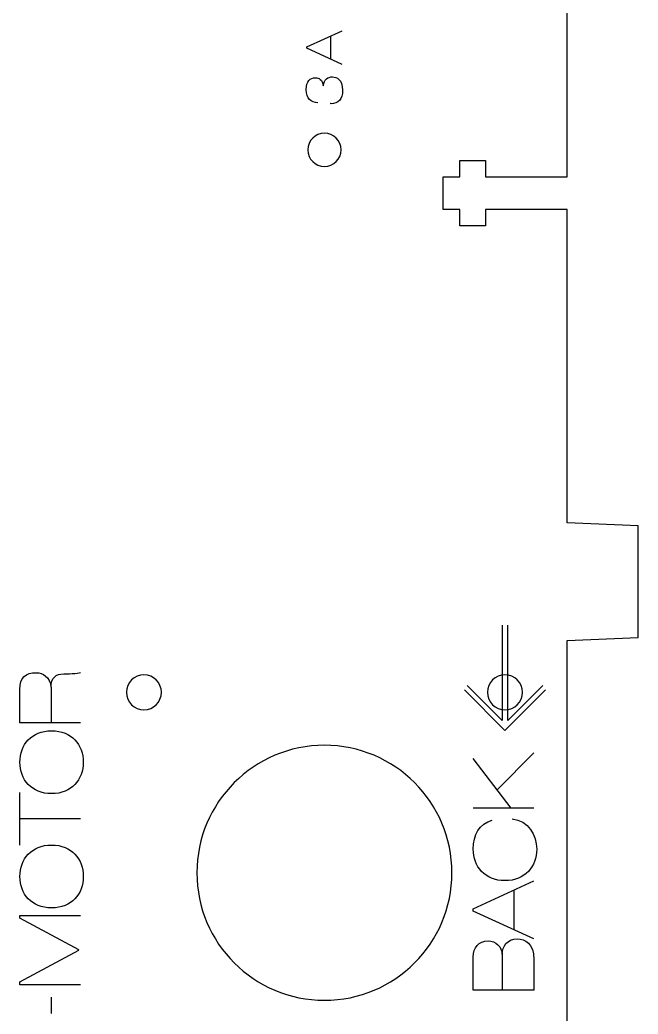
# Model space of a CAD drawing. Header units: millimetres. Extents: x -336 to 378, y -580 to 628.
# Drawn here: x 324.1 to 377.2, y 446.2 to 531.6 of the extents above; entities that cross this region are included whole.
import ezdxf

# ---------------------------------------------------------------- set-up
doc = ezdxf.new("R2010")
doc.units = ezdxf.units.MM
doc.layers.add('Cuts', color=1, linetype='Continuous', lineweight=25, true_color=0xff0000)
doc.layers.add('Text', color=5, linetype='Continuous', lineweight=25, true_color=0x0000ff)

msp = doc.modelspace()

# ---------------------------------------------------------------- linework, layer by layer
at = {"layer": 'Cuts', "color": 1, "lineweight": 25, "true_color": 0xff0000}
msp.add_lwpolyline([(371.123, 438.391), (371.123, 478.291), (377.213, 478.541), (377.213, 488.14), (371.123, 488.39), (371.123, 515.295), (364.105, 515.295), (364.105, 513.895), (361.906, 513.895), (361.906, 515.295), (360.462, 515.295), (360.462, 518.095), (361.906, 518.095), (361.906, 519.495), (364.105, 519.495), (364.105, 518.095), (371.123, 518.095), (371.123, 518.601), (371.123, 545.059)], dxfattribs=at)
for points in [[(350.282, 521.843), (349.494, 521.843), (348.857, 521.205), (348.857, 520.418)], [(351.706, 520.418), (351.706, 521.205), (351.069, 521.843), (350.282, 521.843)], [(348.857, 520.418), (348.857, 519.631), (349.494, 518.994), (350.282, 518.994)], [(350.282, 518.994), (351.069, 518.994), (351.706, 519.631), (351.706, 520.418)], [(334.781, 475.331), (333.953, 475.331), (333.28, 474.658), (333.28, 473.83)], [(336.281, 473.83), (336.281, 474.658), (335.61, 475.331), (334.781, 475.331)], [(365.781, 475.331), (364.952, 475.331), (364.281, 474.658), (364.281, 473.83)], [(367.282, 473.83), (367.282, 474.658), (366.61, 475.331), (365.781, 475.331)], [(333.28, 473.83), (333.28, 473.002), (333.953, 472.33), (334.781, 472.33)], [(334.781, 472.33), (335.61, 472.33), (336.281, 473.002), (336.281, 473.83)], [(364.281, 473.83), (364.281, 473.002), (364.952, 472.33), (365.781, 472.33)], [(365.781, 472.33), (366.61, 472.33), (367.282, 473.002), (367.282, 473.83)], [(350.282, 469.281), (344.234, 469.281), (339.331, 464.378), (339.331, 458.331)], [(361.232, 458.331), (361.232, 464.378), (356.329, 469.281), (350.282, 469.281)], [(339.331, 458.331), (339.331, 452.283), (344.234, 447.381), (350.282, 447.381)], [(350.282, 447.381), (356.329, 447.381), (361.232, 452.283), (361.232, 458.331)]]:
    msp.add_open_spline(points, degree=3, dxfattribs=at)
at = {"layer": 'Text', "color": 5, "lineweight": 25, "true_color": 0x0000ff}
for points in [[(351.792, 527.765), (348.771, 529.153), (348.771, 529.263), (351.792, 530.65)], [(350.793, 530.191), (350.793, 528.216)], [(350.175, 525.919), (350.184, 525.919)], [(365.532, 479.587), (365.532, 471.412), (362.531, 474.413)], [(369.022, 474.403), (366.032, 471.414), (366.032, 479.587)], [(329.348, 471.205), (324.135, 471.205), (324.135, 474.074)], [(326.8, 474.27), (326.814, 474.263)], [(326.814, 474.264), (326.824, 471.205)], [(369.259, 474.03), (365.782, 470.553), (362.304, 474.03)], [(366.327, 463.872), (363.059, 468.157)], [(365.121, 465.454), (368.271, 468.638)], [(324.135, 460.716), (324.135, 465.213)], [(368.271, 463.872), (363.06, 463.872)], [(329.348, 462.977), (324.135, 462.977)], [(368.271, 452.65), (363.06, 455.044), (363.06, 455.234), (368.271, 457.628)], [(366.548, 456.836), (366.548, 453.428)], [(329.348, 448.714), (324.135, 448.714), (324.135, 448.955), (329.201, 451.692), (329.201, 451.707), (324.135, 454.43), (324.135, 454.671), (329.348, 454.671)], [(363.059, 448.255), (363.059, 451.087)], [(368.271, 450.897), (368.271, 448.255), (363.059, 448.255), (363.059, 448.255)], [(365.534, 451.335), (365.548, 451.335)], [(365.541, 451.335), (365.535, 448.255)], [(326.858, 446.255), (326.858, 447.652)]]:
    msp.add_lwpolyline(points, dxfattribs=at)
for points in [[(348.724, 525.602), (348.724, 526.312), (349.046, 526.621), (349.507, 526.621)], [(349.507, 526.621), (349.799, 526.621), (350.12, 526.452), (350.175, 525.919)], [(350.184, 525.919), (350.248, 526.494), (350.582, 526.689), (350.979, 526.689)], [(350.979, 526.689), (351.31, 526.689), (351.838, 526.474), (351.838, 525.534)], [(349.727, 524.472), (349.109, 524.502), (348.724, 524.764), (348.724, 525.602)], [(351.838, 525.534), (351.838, 524.755), (351.449, 524.387), (350.857, 524.387)], [(350.857, 524.387), (350.832, 524.387), (350.797, 524.391), (350.764, 524.391)], [(324.135, 474.074), (324.135, 475.117), (324.632, 475.511), (325.559, 475.511)], [(325.559, 475.511), (326.055, 475.511), (326.749, 475.175), (326.8, 474.27)], [(326.814, 474.263), (326.822, 475.065), (327.194, 475.416), (327.909, 475.416)], [(327.909, 475.416), (328.099, 475.416), (329.136, 475.43), (329.348, 475.533)], [(324.135, 467.827), (324.135, 469.316), (325.135, 470.528), (326.858, 470.528)], [(326.858, 470.528), (328.58, 470.528), (329.58, 469.316), (329.58, 467.827)], [(326.858, 465.127), (325.135, 465.127), (324.135, 466.338), (324.135, 467.827)], [(329.58, 467.827), (329.58, 466.338), (328.58, 465.127), (326.858, 465.127)], [(363.059, 460.355), (363.059, 461.588), (363.562, 462.566), (364.694, 462.844)], [(366.409, 462.968), (367.804, 462.815), (368.504, 461.559), (368.504, 460.355)], [(324.135, 458.015), (324.135, 459.504), (325.135, 460.716), (326.858, 460.716)], [(326.858, 460.716), (328.58, 460.716), (329.581, 459.504), (329.581, 458.015)], [(365.782, 457.654), (364.059, 457.654), (363.059, 458.865), (363.059, 460.355)], [(368.504, 460.355), (368.504, 458.865), (367.504, 457.654), (365.782, 457.654)], [(326.858, 455.315), (325.135, 455.315), (324.135, 456.526), (324.135, 458.015)], [(329.581, 458.015), (329.581, 456.526), (328.58, 455.315), (326.858, 455.315)], [(365.548, 451.335), (365.578, 452.014), (365.942, 452.65), (366.854, 452.65)], [(366.854, 452.65), (367.461, 452.65), (368.271, 452.262), (368.271, 450.897)], [(363.059, 451.087), (363.059, 451.912), (363.504, 452.488), (364.351, 452.488)], [(364.351, 452.488), (364.965, 452.488), (365.548, 451.949), (365.534, 451.335)]]:
    msp.add_open_spline(points, degree=3, dxfattribs=at)

doc.saveas('drawing.dxf')
